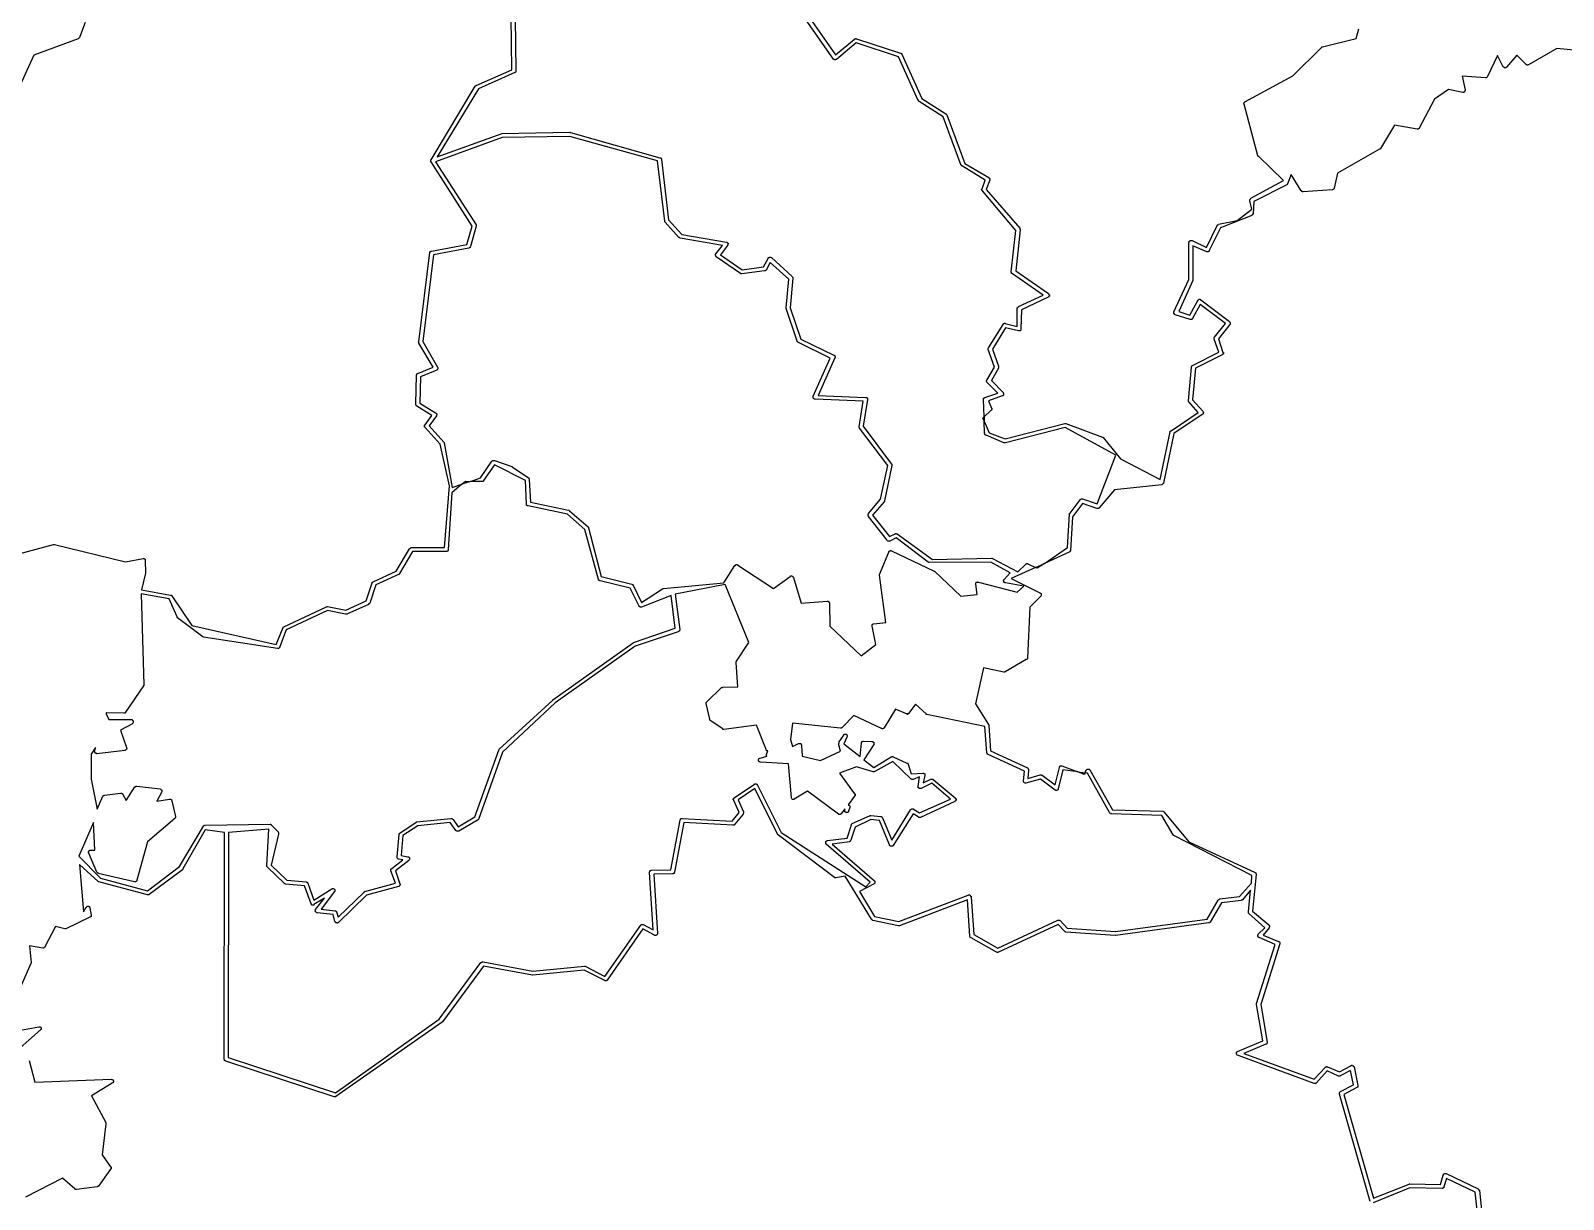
# Model space of a CAD drawing. Header units: metres. Extents: x 12 to 388, y 12 to 220.
# Drawn here: x 253.64 to 291.42, y 80.2 to 109.01 of the extents above; entities that cross this region are included whole.
import ezdxf

# ---------------------------------------------------------------- set-up
doc = ezdxf.new("R2010")
doc.units = ezdxf.units.M

msp = doc.modelspace()

# ---------------------------------------------------------------- linework, layer by layer
for points in [[(272.67, 109.57), (273.48, 108.42), (273.95, 108.8), (273.95, 108.81), (273.96, 108.81), (273.97, 108.81), (273.97, 108.82), (273.98, 108.82), (273.99, 108.82), (273.99, 108.81), (274, 108.81), (275.08, 108.46), (275.09, 108.46), (275.1, 108.45), (275.11, 108.45), (275.11, 108.44), (275.11, 108.43), (275.61, 107.34), (276.2, 106.96), (276.21, 106.96), (276.21, 106.95), (276.22, 106.94), (276.67, 105.74), (277.26, 105.39), (277.26, 105.38), (277.27, 105.38), (277.27, 105.37), (277.28, 105.37), (277.28, 105.36), (277.28, 105.35), (277.28, 105.34), (277.28, 105.33), (277.19, 105.1), (278.02, 104.14), (278.02, 104.13), (278.02, 104.12), (278.03, 104.11), (278.03, 104.1), (277.92, 103.09), (278.73, 102.53), (278.73, 102.52), (278.74, 102.52), (278.74, 102.51), (278.74, 102.5), (278.75, 102.5), (278.75, 102.49), (278.75, 102.48), (278.75, 102.47), (278.74, 102.47), (278.74, 102.46), (278.74, 102.45), (278.73, 102.45), (278.73, 102.44), (278.72, 102.44), (278.06, 102.13), (278.05, 101.66), (278.05, 101.65), (278.05, 101.64), (278.05, 101.63), (278.04, 101.62), (278.03, 101.61), (278.02, 101.61), (278.01, 101.61), (278, 101.61), (277.99, 101.61), (277.67, 101.69), (277.35, 101.16), (277.5, 100.74), (277.5, 100.73), (277.5, 100.72), (277.5, 100.71), (277.5, 100.7), (277.5, 100.69), (277.32, 100.39), (277.61, 100.09), (277.61, 100.08), (277.62, 100.08), (277.62, 100.07), (277.62, 100.06), (277.62, 100.05), (277.62, 100.04), (277.62, 100.03), (277.61, 100.02), (277.6, 100.01), (277.59, 100.01), (277.25, 99.89), (277.32, 99.71), (277.33, 99.71), (277.33, 99.7), (277.33, 99.69), (277.33, 99.68), (277.33, 99.67), (277.32, 99.67), (277.32, 99.66), (277.31, 99.65), (277.14, 99.49), (277.14, 99.39), (277.27, 99.1), (277.66, 98.95), (279.13, 99.33), (279.14, 99.33), (279.15, 99.33), (279.16, 99.33), (280.06, 98.99), (280.07, 98.99), (280.08, 98.98), (280.5, 98.46), (281.48, 97.95), (281.73, 99.12), (281.73, 99.13), (281.73, 99.14), (281.74, 99.14), (281.74, 99.15), (281.75, 99.15), (282.42, 99.6), (282.19, 99.86), (282.18, 99.87), (282.18, 99.88), (282.18, 99.89), (282.25, 100.72), (282.25, 100.73), (282.26, 100.73), (282.26, 100.74), (282.26, 100.75), (282.27, 100.75), (282.27, 100.76), (282.28, 100.76), (282.93, 101.09), (282.81, 101.41), (282.81, 101.42), (282.81, 101.43), (282.81, 101.44), (282.81, 101.45), (282.82, 101.45), (282.82, 101.46), (283.09, 101.79), (282.47, 102.26), (282.28, 101.92), (282.28, 101.91), (282.27, 101.91), (282.27, 101.9), (282.26, 101.9), (282.26, 101.89), (282.25, 101.89), (282.24, 101.89), (282.23, 101.89), (282.22, 101.89), (281.85, 102.01), (281.84, 102.01), (281.84, 102.02), (281.83, 102.02), (281.83, 102.03), (281.82, 102.03), (281.82, 102.04), (281.82, 102.05), (281.82, 102.06), (281.82, 102.07), (281.82, 102.08), (282.19, 102.88), (282.19, 103.79), (282.2, 103.8), (282.2, 103.81), (282.2, 103.82), (282.21, 103.82), (282.21, 103.83), (282.22, 103.83), (282.22, 103.84), (282.23, 103.84), (282.24, 103.84), (282.25, 103.84), (282.26, 103.84), (282.27, 103.84), (282.62, 103.67), (282.89, 104.21), (282.89, 104.22), (282.9, 104.23), (282.91, 104.23), (282.92, 104.24), (283.38, 104.33), (283.74, 104.61), (283.69, 104.82), (283.69, 104.83), (283.69, 104.84), (283.7, 104.85), (283.7, 104.86), (283.71, 104.87), (283.72, 104.88), (284.52, 105.32), (283.91, 105.91), (283.9, 105.91), (283.9, 105.92), (283.89, 105.93), (283.55, 107.2), (283.54, 107.2), (283.54, 107.21), (283.54, 107.22), (283.55, 107.23), (283.55, 107.24), (283.56, 107.25), (283.57, 107.25), (283.57, 107.26), (284.75, 107.9), (285.46, 108.6), (285.47, 108.6), (285.47, 108.61), (285.48, 108.61), (286.31, 108.82), (286.38, 109.06)], [(254.98, 109.21), (254.84, 108.84), (254.83, 108.83), (254.82, 108.82), (254.81, 108.81), (253.72, 108.41), (253.12, 107.09)], [(253.35, 96.12), (254.2, 96.35), (254.21, 96.35), (254.22, 96.35), (254.23, 96.35), (255.98, 95.92), (256.41, 96), (256.42, 96), (256.43, 96), (256.44, 96), (256.44, 95.99), (256.45, 95.99), (256.45, 95.98), (256.46, 95.98), (256.46, 95.97), (256.46, 95.96), (256.46, 95.95), (256.47, 95.65), (256.47, 95.64), (256.37, 95.23), (257.09, 95.1), (257.1, 95.1), (257.11, 95.1), (257.11, 95.09), (257.12, 95.09), (257.12, 95.08), (257.61, 94.35), (259.69, 93.88), (259.86, 94.3), (259.86, 94.31), (259.87, 94.31), (259.87, 94.32), (259.88, 94.32), (260.93, 94.81), (260.94, 94.82), (260.95, 94.82), (260.96, 94.82), (261.41, 94.73), (261.91, 94.96), (262.06, 95.4), (262.06, 95.41), (262.06, 95.42), (262.07, 95.42), (262.07, 95.43), (262.08, 95.43), (262.65, 95.69), (262.98, 96.24), (262.98, 96.25), (262.99, 96.25), (262.99, 96.26), (263, 96.26), (263.01, 96.27), (263.02, 96.27), (263.84, 96.27), (263.96, 97.79), (263.73, 98.82), (263.36, 99.23), (263.36, 99.24), (263.35, 99.24), (263.35, 99.25), (263.35, 99.26), (263.35, 99.27), (263.35, 99.28), (263.35, 99.29), (263.36, 99.3), (263.53, 99.53), (263.16, 99.76), (263.15, 99.76), (263.15, 99.77), (263.14, 99.77), (263.14, 99.78), (263.13, 99.79), (263.13, 99.8), (263.13, 99.81), (263.15, 100.52), (263.15, 100.53), (263.16, 100.53), (263.16, 100.54), (263.16, 100.55), (263.17, 100.55), (263.17, 100.56), (263.18, 100.56), (263.56, 100.72), (263.21, 101.31), (263.21, 101.32), (263.21, 101.33), (263.2, 101.33), (263.2, 101.34), (263.21, 101.34), (263.48, 103.54), (263.48, 103.55), (263.48, 103.56), (263.49, 103.56), (263.49, 103.57), (263.5, 103.57), (263.5, 103.58), (263.51, 103.58), (263.52, 103.58), (264.39, 103.74), (264.52, 104.19), (263.51, 105.78), (263.5, 105.78), (263.5, 105.79), (263.5, 105.8), (263.5, 105.81), (263.5, 105.82), (263.5, 105.83), (263.51, 105.83), (264.6, 107.64), (264.6, 107.65), (264.61, 107.65), (264.61, 107.66), (264.62, 107.66), (265.5, 108.05), (265.48, 109.36)], [(265.58, 109.32), (265.6, 108.02), (265.6, 108.01), (265.6, 108), (265.59, 107.99), (265.58, 107.98), (265.57, 107.98), (264.68, 107.58), (263.66, 105.9), (265.24, 106.47), (265.25, 106.48), (266.93, 106.51), (266.94, 106.5), (266.95, 106.5), (269.15, 105.88), (269.16, 105.88), (269.17, 105.88), (269.17, 105.87), (269.18, 105.87), (269.18, 105.86), (269.19, 105.85), (269.19, 105.84), (269.36, 104.35), (269.69, 103.99), (270.79, 103.8), (270.8, 103.8), (270.81, 103.79), (270.82, 103.78), (270.82, 103.77), (270.83, 103.77), (270.83, 103.76), (270.83, 103.75), (270.82, 103.74), (270.82, 103.73), (270.82, 103.72), (270.64, 103.49), (271.18, 103.12), (271.7, 103.19), (271.82, 103.4), (271.82, 103.41), (271.83, 103.42), (271.84, 103.42), (271.84, 103.43), (271.85, 103.43), (271.86, 103.43), (271.87, 103.43), (271.88, 103.43), (271.89, 103.42), (271.9, 103.42), (272.41, 102.95), (272.42, 102.94), (272.42, 102.93), (272.43, 102.93), (272.43, 102.92), (272.43, 102.91), (272.36, 102.18), (272.62, 101.41), (273.44, 101.01), (273.45, 101.01), (273.45, 101), (273.46, 101), (273.46, 100.99), (273.47, 100.98), (273.47, 100.97), (273.47, 100.96), (273.47, 100.95), (273.46, 100.95), (273.05, 100.02), (274.22, 99.97), (274.23, 99.97), (274.24, 99.97), (274.25, 99.97), (274.25, 99.96), (274.26, 99.96), (274.26, 99.95), (274.27, 99.95), (274.27, 99.94), (274.27, 99.93), (274.27, 99.92), (274.16, 99.26), (274.86, 98.33), (274.87, 98.33), (274.87, 98.32), (274.87, 98.31), (274.87, 98.3), (274.87, 98.29), (274.69, 97.42), (274.69, 97.41), (274.68, 97.41), (274.68, 97.4), (274.39, 97.07), (274.81, 96.54), (274.95, 96.61), (274.96, 96.61), (274.96, 96.62), (274.97, 96.62), (274.98, 96.62), (274.98, 96.61), (274.99, 96.61), (275, 96.61), (275.87, 95.98), (277.32, 96.01), (277.33, 96.01), (277.34, 96.01), (277.35, 96), (277.97, 95.67), (278.17, 95.86), (278.17, 95.87), (278.18, 95.87), (278.19, 95.87), (278.19, 95.88), (278.2, 95.88), (278.21, 95.88), (278.21, 95.87), (278.22, 95.87), (278.41, 95.78), (278.63, 95.88), (279.2, 96.27), (279.25, 97.1), (279.25, 97.11), (279.25, 97.12), (279.26, 97.12), (279.51, 97.45), (279.52, 97.45), (279.52, 97.46), (279.53, 97.46), (279.54, 97.47), (279.55, 97.47), (279.56, 97.47), (279.57, 97.47), (279.93, 97.35), (280.39, 98.55), (279.14, 99.23), (277.67, 98.85), (277.66, 98.85), (277.65, 98.85), (277.64, 98.85), (277.63, 98.85), (277.19, 99.04), (277.18, 99.04), (277.17, 99.05), (277.16, 99.06), (277.16, 99.07), (277.16, 99.08), (277.15, 99.08), (277.14, 99.39), (277.11, 99.46), (277.14, 99.49), (277.13, 99.92), (277.13, 99.93), (277.13, 99.94), (277.13, 99.95), (277.14, 99.95), (277.14, 99.96), (277.15, 99.96), (277.15, 99.97), (277.16, 99.97), (277.48, 100.08), (277.22, 100.34), (277.21, 100.35), (277.21, 100.35), (277.21, 100.36), (277.2, 100.37), (277.2, 100.38), (277.2, 100.39), (277.21, 100.39), (277.21, 100.4), (277.4, 100.72), (277.24, 101.15), (277.24, 101.16), (277.24, 101.17), (277.24, 101.18), (277.25, 101.19), (277.61, 101.77), (277.61, 101.78), (277.62, 101.78), (277.62, 101.79), (277.63, 101.79), (277.64, 101.79), (277.64, 101.8), (277.65, 101.8), (277.66, 101.8), (277.66, 101.79), (277.96, 101.72), (277.96, 102.16), (277.96, 102.17), (277.96, 102.18), (277.97, 102.19), (277.97, 102.2), (277.98, 102.2), (277.99, 102.21), (278.6, 102.49), (277.84, 103.02), (277.83, 103.03), (277.82, 103.03), (277.82, 103.04), (277.82, 103.05), (277.81, 103.06), (277.81, 103.07), (277.92, 104.09), (277.1, 105.06), (277.09, 105.06), (277.09, 105.07), (277.09, 105.08), (277.08, 105.09), (277.08, 105.1), (277.09, 105.11), (277.17, 105.33), (276.61, 105.67), (276.6, 105.67), (276.59, 105.67), (276.59, 105.68), (276.59, 105.69), (276.58, 105.69), (276.13, 106.89), (275.54, 107.27), (275.53, 107.27), (275.53, 107.28), (275.52, 107.29), (275.03, 108.37), (273.99, 108.71), (273.5, 108.3), (273.49, 108.3), (273.48, 108.29), (273.47, 108.29), (273.46, 108.29), (273.45, 108.29), (273.45, 108.3), (273.44, 108.3), (273.43, 108.31), (272.58, 109.52)], [(292.02, 108.5), (291.26, 108.57), (290.56, 108.17), (290.55, 108.17), (290.54, 108.16), (290.53, 108.16), (290.52, 108.16), (290.52, 108.17), (290.51, 108.17), (290.5, 108.17), (290.5, 108.18), (290.27, 108.41), (290.02, 108.11), (290.01, 108.1), (290, 108.1), (289.99, 108.09), (289.98, 108.09), (289.97, 108.1), (289.96, 108.1), (289.95, 108.11), (289.94, 108.12), (289.8, 108.4), (289.55, 107.88), (289.54, 107.87), (289.53, 107.86), (289.52, 107.85), (289.51, 107.85), (289.5, 107.85), (288.93, 107.89), (289, 107.55), (289, 107.54), (288.99, 107.53), (288.99, 107.52), (288.98, 107.51), (288.98, 107.5), (288.97, 107.5), (288.96, 107.5), (288.96, 107.49), (288.95, 107.49), (288.94, 107.49), (288.59, 107.56), (288.24, 107.32), (287.87, 106.61), (287.87, 106.6), (287.86, 106.6), (287.86, 106.59), (287.85, 106.59), (287.84, 106.59), (287.83, 106.58), (287.82, 106.58), (287.26, 106.68), (286.91, 106.11), (286.91, 106.1), (286.9, 106.09), (286.89, 106.09), (285.85, 105.5), (285.77, 105.13), (285.77, 105.12), (285.76, 105.12), (285.76, 105.11), (285.75, 105.1), (285.74, 105.1), (285.74, 105.09), (285.73, 105.09), (285.72, 105.09), (285.01, 105.04), (285, 105.04), (284.99, 105.04), (284.98, 105.04), (284.98, 105.05), (284.97, 105.05), (284.97, 105.06), (284.96, 105.06), (284.71, 105.47), (284.62, 105.24), (284.62, 105.23), (284.61, 105.22), (284.6, 105.21), (283.79, 104.8), (283.77, 104.5), (283.77, 104.49), (283.76, 104.49), (283.76, 104.48), (283.76, 104.47), (283.75, 104.47), (283.74, 104.46), (282.97, 104.15), (282.69, 103.59), (282.69, 103.58), (282.68, 103.57), (282.67, 103.57), (282.67, 103.56), (282.66, 103.56), (282.65, 103.56), (282.64, 103.56), (282.63, 103.56), (282.29, 103.71), (282.29, 102.87), (282.29, 102.86), (282.29, 102.85), (281.94, 102.09), (282.21, 102), (282.41, 102.36), (282.41, 102.37), (282.42, 102.37), (282.42, 102.38), (282.43, 102.38), (282.44, 102.39), (282.45, 102.39), (282.46, 102.39), (282.47, 102.39), (282.47, 102.38), (282.48, 102.38), (283.19, 101.84), (283.2, 101.83), (283.2, 101.82), (283.21, 101.82), (283.21, 101.81), (283.21, 101.8), (283.21, 101.79), (283.21, 101.78), (283.2, 101.78), (283.2, 101.77), (282.92, 101.42), (283.03, 101.08), (283.04, 101.08), (283.04, 101.07), (283.04, 101.06), (283.04, 101.05), (283.03, 101.05), (283.03, 101.04), (283.03, 101.03), (283.02, 101.03), (283.02, 101.02), (283.01, 101.02), (282.35, 100.69), (282.28, 99.91), (282.53, 99.63), (282.54, 99.62), (282.54, 99.61), (282.55, 99.6), (282.55, 99.59), (282.54, 99.58), (282.54, 99.57), (282.53, 99.56), (282.52, 99.55), (281.82, 99.08), (281.56, 97.86), (281.56, 97.85), (281.55, 97.84), (281.54, 97.83), (281.53, 97.82), (281.52, 97.82), (280.36, 97.69), (279.98, 97.25), (279.97, 97.24), (279.96, 97.23), (279.95, 97.23), (279.94, 97.23), (279.93, 97.23), (279.92, 97.23), (279.57, 97.36), (279.32, 97.03), (279.27, 96.2), (279.27, 96.19), (279.27, 96.18), (279.26, 96.18), (279.26, 96.17), (279.25, 96.17), (279.25, 96.16), (279.24, 96.16), (278.63, 95.88), (278.45, 95.76), (278.41, 95.78), (277.81, 95.51), (278.53, 95.15), (278.54, 95.15), (278.54, 95.14), (278.55, 95.14), (278.55, 95.13), (278.55, 95.12), (278.55, 95.11), (278.55, 95.1), (278.55, 95.09), (278.55, 95.08), (278.54, 95.08), (278.54, 95.07), (278.27, 94.8), (278.21, 93.55), (278.21, 93.54), (278.21, 93.53), (278.2, 93.53), (278.2, 93.52), (278.19, 93.51), (278.18, 93.51), (277.66, 93.21), (277.65, 93.2), (277.64, 93.2), (277.63, 93.2), (277.13, 93.31), (276.93, 92.42), (277.25, 91.91), (277.26, 91.9), (277.26, 91.89), (277.3, 91.26), (278.21, 90.84), (278.21, 90.83), (278.22, 90.83), (278.23, 90.82), (278.23, 90.81), (278.24, 90.81), (278.24, 90.8), (278.24, 90.79), (278.24, 90.78), (278.22, 90.58), (278.52, 90.67), (278.53, 90.67), (278.54, 90.67), (278.55, 90.67), (278.56, 90.66), (278.57, 90.66), (278.89, 90.42), (279, 90.85), (279, 90.86), (279, 90.87), (279.01, 90.87), (279.01, 90.88), (279.02, 90.88), (279.02, 90.89), (279.03, 90.89), (279.04, 90.89), (279.05, 90.89), (279.06, 90.89), (279.45, 90.74), (279.63, 90.72), (279.66, 90.79), (279.67, 90.79), (279.67, 90.8), (279.68, 90.81), (279.69, 90.81), (279.7, 90.81), (279.71, 90.81), (279.72, 90.81), (279.73, 90.81), (279.74, 90.8), (279.75, 90.79), (280.31, 89.81), (281.55, 89.77), (281.56, 89.77), (281.57, 89.76), (281.58, 89.76), (281.58, 89.75), (282.19, 89.02), (283.82, 88.26), (283.83, 88.26), (283.83, 88.25), (283.84, 88.25), (283.84, 88.24), (283.85, 88.23), (283.85, 88.22), (283.85, 88.21), (283.76, 87.31), (284.16, 86.97), (284.17, 86.96), (284.17, 86.95), (284.18, 86.95), (284.18, 86.94), (284.18, 86.93), (284.18, 86.92), (284.17, 86.91), (284.17, 86.9), (284.02, 86.72), (284.4, 86.56), (284.41, 86.56), (284.42, 86.55), (284.43, 86.54), (284.43, 86.53), (284.43, 86.52), (284.43, 86.51), (284.43, 86.5), (283.96, 85.01), (284.12, 84.08), (284.12, 84.07), (284.12, 84.06), (284.11, 84.05), (284.11, 84.04), (284.1, 84.04), (284.1, 84.03), (284.09, 84.03), (283.54, 83.8), (285.28, 83.17), (285.56, 83.46), (285.56, 83.47), (285.57, 83.47), (285.58, 83.47), (285.58, 83.48), (285.59, 83.48), (285.6, 83.48), (285.6, 83.47), (285.61, 83.47), (285.9, 83.35), (286.18, 83.5), (286.19, 83.5), (286.19, 83.51), (286.2, 83.51), (286.21, 83.51), (286.22, 83.51), (286.23, 83.5), (286.24, 83.5), (286.24, 83.49), (286.25, 83.49), (286.25, 83.48), (286.26, 83.47), (286.35, 83.01), (286.35, 83), (286.35, 82.99), (286.35, 82.98), (286.35, 82.97), (286.34, 82.97), (286.34, 82.96), (286.33, 82.96), (286.01, 82.79), (286.74, 80.23), (287.62, 80.58), (287.63, 80.59), (287.64, 80.59), (288.39, 80.57), (288.46, 80.8), (288.46, 80.81), (288.46, 80.82), (288.47, 80.82), (288.47, 80.83), (288.48, 80.83), (288.49, 80.84), (288.5, 80.84), (288.51, 80.84), (288.52, 80.84), (288.53, 80.84), (289.32, 80.46), (289.33, 80.45), (289.34, 80.45), (289.34, 80.44), (289.34, 80.43), (289.35, 80.43), (289.35, 80.42), (289.57, 78.35)], [(286.66, 80.15), (285.9, 82.8), (285.9, 82.81), (285.9, 82.82), (285.9, 82.83), (285.9, 82.84), (285.91, 82.84), (285.91, 82.85), (285.92, 82.86), (285.93, 82.86), (286.25, 83.03), (286.17, 83.38), (285.92, 83.25), (285.92, 83.24), (285.91, 83.24), (285.9, 83.24), (285.89, 83.24), (285.88, 83.24), (285.6, 83.37), (285.33, 83.07), (285.32, 83.07), (285.32, 83.06), (285.31, 83.06), (285.3, 83.06), (285.29, 83.06), (285.28, 83.06), (283.39, 83.76), (283.38, 83.76), (283.37, 83.77), (283.36, 83.78), (283.36, 83.79), (283.36, 83.8), (283.36, 83.81), (283.36, 83.82), (283.36, 83.83), (283.37, 83.83), (283.37, 83.84), (283.38, 83.84), (283.38, 83.85), (283.39, 83.85), (284.01, 84.11), (283.86, 85.01), (283.86, 85.02), (283.86, 85.03), (284.32, 86.49), (283.92, 86.66), (283.91, 86.66), (283.9, 86.67), (283.9, 86.68), (283.89, 86.68), (283.89, 86.69), (283.89, 86.7), (283.89, 86.71), (283.89, 86.72), (283.9, 86.72), (283.9, 86.73), (283.9, 86.74), (284.06, 86.9), (283.67, 87.25), (283.67, 87.26), (283.66, 87.26), (283.66, 87.27), (283.66, 87.28), (283.66, 87.29), (283.71, 87.83), (283.51, 87.59), (283.5, 87.59), (283.5, 87.58), (283.49, 87.58), (283.48, 87.58), (283.48, 87.57), (282.99, 87.51), (282.71, 87.04), (282.7, 87.03), (282.7, 87.02), (282.69, 87.02), (282.68, 87.02), (282.67, 87.02), (280.38, 86.71), (280.37, 86.71), (279.16, 86.79), (279.15, 86.79), (279.15, 86.8), (279.14, 86.8), (279.13, 86.81), (278.97, 86.98), (277.5, 86.3), (277.49, 86.3), (277.48, 86.29), (277.47, 86.29), (277.46, 86.3), (277.45, 86.3), (276.82, 86.65), (276.81, 86.66), (276.8, 86.66), (276.8, 86.67), (276.79, 86.68), (276.79, 86.69), (276.73, 87.59), (275.06, 86.95), (275.05, 86.95), (275.04, 86.95), (275.03, 86.95), (274.4, 87.08), (274.39, 87.09), (274.38, 87.09), (274.38, 87.1), (274.37, 87.1), (274.37, 87.11), (273.72, 88.17), (273.49, 88.13), (273.48, 88.13), (273.47, 88.13), (273.46, 88.13), (273.45, 88.14), (272.07, 89.18), (272.06, 89.19), (271.49, 90.33), (271.08, 90.05), (271.21, 89.76), (271.21, 89.75), (271.21, 89.74), (271.21, 89.73), (271.21, 89.72), (271.2, 89.71), (271.2, 89.7), (271, 89.45), (270.99, 89.44), (270.98, 89.44), (270.98, 89.43), (270.97, 89.43), (270.96, 89.43), (270.95, 89.43), (269.74, 89.49), (269.51, 88.27), (269.51, 88.26), (269.5, 88.26), (269.5, 88.25), (269.5, 88.24), (269.49, 88.24), (269.48, 88.24), (269.48, 88.23), (269.47, 88.23), (269.46, 88.23), (269, 88.22), (269.09, 86.76), (269.09, 86.75), (269.09, 86.74), (269.08, 86.74), (269.08, 86.73), (269.07, 86.72), (269.06, 86.72), (269.06, 86.71), (269.05, 86.71), (269.04, 86.71), (269.03, 86.71), (269.02, 86.71), (269.02, 86.72), (268.73, 86.87), (267.85, 85.61), (267.84, 85.6), (267.83, 85.6), (267.83, 85.59), (267.82, 85.59), (267.81, 85.59), (267.8, 85.59), (267.79, 85.59), (267.79, 85.6), (267.28, 85.85), (266.02, 85.73), (266.01, 85.73), (264.8, 85.95), (263.79, 84.58), (263.78, 84.58), (263.78, 84.57), (261.16, 82.74), (261.16, 82.73), (261.15, 82.73), (261.14, 82.73), (261.13, 82.73), (261.12, 82.73), (258.45, 83.61), (258.44, 83.61), (258.44, 83.62), (258.43, 83.62), (258.42, 83.63), (258.42, 83.64), (258.42, 83.65), (258.41, 83.65), (258.41, 83.66), (258.42, 89.25), (257.94, 89.31), (257.39, 88.35), (257.39, 88.34), (257.38, 88.34), (257.38, 88.33), (256.56, 87.72), (256.55, 87.71), (256.54, 87.71), (256.53, 87.71), (256.52, 87.71), (255.32, 88.03), (255.31, 88.03), (255.3, 88.04), (254.84, 88.46), (254.94, 87.29), (255.01, 87.41), (255.02, 87.41), (255.02, 87.42), (255.03, 87.42), (255.04, 87.43), (255.05, 87.43), (255.06, 87.43), (255.07, 87.43), (255.07, 87.42), (255.08, 87.42), (255.09, 87.42), (255.09, 87.41), (255.1, 87.4), (255.1, 87.39), (255.13, 87.21), (255.13, 87.2), (255.13, 87.19), (255.13, 87.18), (255.12, 87.18), (255.12, 87.17), (255.11, 87.17), (255.11, 87.16), (255.1, 87.16), (254.51, 86.87), (254.5, 86.87), (254.49, 86.87), (254.48, 86.87), (254.25, 86.93), (253.99, 86.43), (253.99, 86.42), (253.98, 86.42), (253.98, 86.41), (253.97, 86.41), (253.96, 86.4), (253.95, 86.4), (253.94, 86.4), (253.61, 86.45), (253.65, 86.04), (253.65, 86.03), (253.64, 86.02), (253.15, 84.89)], [(252.57, 84.23), (253.84, 84.46), (253.85, 84.46), (253.86, 84.46), (253.87, 84.46), (253.88, 84.46), (253.88, 84.45), (253.89, 84.45), (253.89, 84.44), (253.9, 84.43), (253.9, 84.42), (253.9, 84.41), (253.9, 84.4), (253.9, 84.39), (253.89, 84.39), (253.89, 84.38), (253.88, 84.38), (253.31, 83.87)], [(253.6, 83.63), (253.74, 83.09), (255.63, 83.17), (255.64, 83.16), (255.65, 83.16), (255.66, 83.16), (255.66, 83.15), (255.67, 83.15), (255.67, 83.14), (255.68, 83.13), (255.68, 83.12), (255.68, 83.11), (255.68, 83.1), (255.67, 83.09), (255.67, 83.08), (255.66, 83.08), (255.65, 83.07), (255.14, 82.76), (255.49, 82.1), (255.49, 82.09), (255.49, 82.08), (255.49, 82.07), (255.4, 81.3), (255.61, 81.01), (255.62, 81.01), (255.62, 81), (255.62, 80.99), (255.62, 80.98), (255.62, 80.97), (255.62, 80.96), (255.61, 80.95), (255.31, 80.53), (255.3, 80.52), (255.29, 80.52), (255.28, 80.51), (254.77, 80.45), (254.76, 80.45), (254.75, 80.45), (254.74, 80.45), (254.74, 80.46), (254.73, 80.46), (254.42, 80.73), (253.51, 80.26)], [(289.48, 78.31), (289.25, 80.38), (288.54, 80.72), (288.47, 80.51), (288.47, 80.5), (288.47, 80.49), (288.46, 80.49), (288.46, 80.48), (288.45, 80.48), (288.44, 80.47), (288.43, 80.47), (287.64, 80.49), (286.73, 80.12)]]:
    msp.add_lwpolyline(points)
for points in [[(265.93, 97.97), (265.93, 97.96), (265.93, 97.95), (265.96, 97.39), (266.9, 97.19), (266.91, 97.19), (266.92, 97.18), (267.38, 96.78), (267.39, 96.77), (267.39, 96.76), (267.7, 95.56), (268.46, 95.37), (268.47, 95.36), (268.48, 95.36), (268.48, 95.35), (268.49, 95.35), (268.49, 95.34), (268.7, 94.92), (269.21, 95.25), (269.22, 95.25), (269.22, 95.26), (269.23, 95.26), (269.24, 95.26), (270.73, 95.4), (271, 95.83), (271.01, 95.83), (271.01, 95.84), (271.02, 95.84), (271.02, 95.85), (271.03, 95.85), (271.04, 95.85), (271.05, 95.85), (271.06, 95.85), (271.07, 95.84), (271.95, 95.26), (272.36, 95.56), (272.37, 95.56), (272.37, 95.57), (272.38, 95.57), (272.39, 95.57), (272.4, 95.57), (272.41, 95.57), (272.42, 95.56), (272.43, 95.56), (272.43, 95.55), (272.44, 95.54), (272.44, 95.53), (272.63, 94.9), (273.27, 94.95), (273.28, 94.95), (273.29, 94.95), (273.3, 94.95), (273.3, 94.94), (273.31, 94.94), (273.31, 94.93), (273.32, 94.93), (273.32, 94.92), (273.32, 94.91), (273.33, 94.91), (273.33, 94.9), (273.34, 94.33), (274.11, 93.6), (274.47, 93.88), (274.38, 94.33), (274.38, 94.34), (274.38, 94.35), (274.38, 94.36), (274.38, 94.37), (274.39, 94.37), (274.39, 94.38), (274.4, 94.38), (274.41, 94.39), (274.42, 94.39), (274.72, 94.42), (274.56, 95.59), (274.56, 95.6), (274.56, 95.61), (274.79, 96.16), (274.79, 96.17), (274.8, 96.17), (274.8, 96.18), (274.81, 96.18), (274.81, 96.19), (274.82, 96.19), (274.83, 96.19), (274.83, 96.2), (274.84, 96.2), (274.85, 96.19), (274.86, 96.19), (275.91, 95.69), (275.92, 95.69), (276.57, 95.07), (276.97, 95.11), (276.94, 95.37), (276.94, 95.38), (276.94, 95.39), (276.94, 95.4), (276.95, 95.41), (276.96, 95.42), (276.97, 95.42), (276.98, 95.42), (276.98, 95.43), (276.99, 95.43), (276.99, 95.42), (277, 95.42), (277.96, 95.17), (278.12, 95.32), (277.67, 95.4), (277.66, 95.4), (277.65, 95.4), (277.65, 95.41), (277.64, 95.41), (277.63, 95.42), (277.63, 95.43), (277.63, 95.44), (277.62, 95.44), (277.62, 95.45), (277.62, 95.46), (277.63, 95.46), (277.63, 95.47), (277.63, 95.48), (277.64, 95.48), (277.78, 95.65), (277.31, 95.91), (275.79, 95.9), (275.78, 95.9), (275.77, 95.91), (275.76, 95.91), (274.97, 96.51), (274.82, 96.43), (274.81, 96.43), (274.8, 96.43), (274.79, 96.43), (274.78, 96.43), (274.77, 96.43), (274.76, 96.44), (274.75, 96.45), (274.29, 97.04), (274.29, 97.05), (274.28, 97.05), (274.28, 97.06), (274.28, 97.07), (274.28, 97.08), (274.28, 97.09), (274.29, 97.1), (274.29, 97.11), (274.59, 97.46), (274.77, 98.29), (274.07, 99.21), (274.07, 99.22), (274.06, 99.23), (274.06, 99.24), (274.06, 99.25), (274.16, 99.88), (272.98, 99.93), (272.97, 99.93), (272.96, 99.93), (272.95, 99.93), (272.95, 99.94), (272.94, 99.94), (272.94, 99.95), (272.93, 99.96), (272.93, 99.97), (272.93, 99.98), (272.93, 99.99), (272.93, 100), (273.35, 100.94), (272.55, 101.33), (272.55, 101.34), (272.54, 101.34), (272.54, 101.35), (272.53, 101.35), (272.53, 101.36), (272.26, 102.16), (272.26, 102.17), (272.26, 102.18), (272.33, 102.89), (271.87, 103.3), (271.77, 103.11), (271.76, 103.1), (271.75, 103.1), (271.75, 103.09), (271.74, 103.09), (271.73, 103.09), (271.17, 103.02), (271.16, 103.02), (271.15, 103.02), (271.14, 103.03), (270.54, 103.44), (270.54, 103.45), (270.53, 103.45), (270.53, 103.46), (270.52, 103.47), (270.52, 103.48), (270.52, 103.49), (270.52, 103.5), (270.53, 103.5), (270.53, 103.51), (270.69, 103.72), (269.65, 103.9), (269.64, 103.9), (269.63, 103.91), (269.62, 103.91), (269.28, 104.29), (269.28, 104.3), (269.27, 104.3), (269.27, 104.31), (269.27, 104.32), (269.09, 105.8), (266.93, 106.4), (265.26, 106.38), (263.62, 105.78), (264.62, 104.23), (264.62, 104.22), (264.62, 104.21), (264.62, 104.2), (264.62, 104.19), (264.48, 103.69), (264.47, 103.68), (264.47, 103.67), (264.46, 103.66), (264.45, 103.66), (264.45, 103.65), (264.44, 103.65), (263.57, 103.49), (263.31, 101.35), (263.67, 100.72), (263.67, 100.71), (263.68, 100.71), (263.68, 100.7), (263.68, 100.69), (263.68, 100.68), (263.67, 100.67), (263.67, 100.66), (263.66, 100.66), (263.66, 100.65), (263.65, 100.65), (263.65, 100.64), (263.25, 100.48), (263.23, 99.83), (263.62, 99.59), (263.63, 99.59), (263.63, 99.58), (263.64, 99.58), (263.64, 99.57), (263.64, 99.56), (263.65, 99.56), (263.65, 99.55), (263.65, 99.54), (263.64, 99.53), (263.64, 99.52), (263.46, 99.27), (263.82, 98.87), (263.82, 98.86), (263.83, 98.86), (263.83, 98.85), (264.03, 97.75), (264.27, 97.83), (264.36, 97.91), (264.48, 97.9), (264.73, 97.99), (265.01, 98.4), (265.02, 98.41), (265.03, 98.42), (265.04, 98.42), (265.05, 98.42), (265.06, 98.42), (265.07, 98.42), (265.5, 98.27), (265.5, 98.26), (265.51, 98.26), (265.91, 97.99), (265.92, 97.99), (265.92, 97.98), (265.93, 97.97)], [(263.05, 96.17), (262.73, 95.63), (262.73, 95.62), (262.72, 95.62), (262.72, 95.61), (262.71, 95.61), (262.15, 95.35), (262, 94.9), (261.99, 94.9), (261.99, 94.89), (261.98, 94.88), (261.97, 94.88), (261.97, 94.87), (261.43, 94.63), (261.42, 94.63), (261.41, 94.63), (261.4, 94.63), (260.96, 94.72), (259.94, 94.24), (259.77, 93.81), (259.77, 93.8), (259.76, 93.79), (259.75, 93.78), (259.74, 93.78), (259.73, 93.78), (259.72, 93.78), (257.9, 94.06), (257.89, 94.06), (257.89, 94.07), (257.88, 94.07), (257.26, 94.54), (257.26, 94.55), (257.25, 94.55), (257.25, 94.56), (257.05, 95.01), (256.36, 95.13), (256.43, 92.89), (256.43, 92.88), (256.43, 92.87), (256.43, 92.86), (256.42, 92.86), (255.98, 92.21), (255.98, 92.2), (255.97, 92.2), (255.97, 92.19), (255.96, 92.19), (255.95, 92.19), (255.94, 92.19), (255.51, 92.2), (255.5, 92.2), (255.5, 92.17), (255.57, 92.03), (255.58, 92.03), (256.12, 92.03), (256.13, 92.03), (256.14, 92.03), (256.14, 92.02), (256.15, 92.02), (256.16, 92.01), (256.17, 92), (256.17, 91.99), (256.17, 91.98), (256.17, 91.97), (256.17, 91.96), (256.16, 91.95), (256.16, 91.94), (256.15, 91.94), (256.15, 91.93), (255.85, 91.77), (256, 91.34), (256.01, 91.33), (256.01, 91.32), (256, 91.32), (256, 91.31), (256, 91.3), (256, 91.29), (255.99, 91.29), (255.98, 91.28), (255.97, 91.28), (255.96, 91.27), (255.27, 91.19), (255.26, 91.19), (255.26, 91.2), (255.25, 91.2), (255.24, 91.2), (255.23, 91.2), (255.23, 91.21), (255.22, 91.22), (255.22, 91.23), (255.22, 91.24), (255.22, 91.25), (255.22, 91.26), (255.24, 91.34), (255.13, 91.18), (255.13, 90.56), (255.28, 89.82), (255.42, 90.14), (255.43, 90.15), (255.43, 90.16), (255.44, 90.16), (255.45, 90.16), (255.45, 90.17), (255.46, 90.17), (255.85, 90.22), (255.86, 90.22), (255.87, 90.22), (255.88, 90.22), (255.89, 90.22), (255.89, 90.21), (255.9, 90.21), (255.9, 90.2), (255.99, 90.04), (256.21, 90.37), (256.22, 90.37), (256.22, 90.38), (256.23, 90.38), (256.23, 90.39), (256.24, 90.39), (256.25, 90.39), (256.26, 90.39), (256.83, 90.32), (256.84, 90.32), (256.85, 90.31), (256.86, 90.3), (256.87, 90.29), (256.87, 90.28), (256.87, 90.27), (256.87, 90.26), (256.87, 90.25), (256.75, 90.02), (257.06, 90.07), (257.07, 90.07), (257.08, 90.07), (257.09, 90.07), (257.1, 90.06), (257.11, 90.06), (257.11, 90.05), (257.11, 90.04), (257.12, 90.04), (257.12, 90.03), (257.21, 89.64), (257.21, 89.63), (257.21, 89.62), (257.2, 89.62), (257.2, 89.61), (257.2, 89.6), (257.19, 89.6), (257.19, 89.59), (256.52, 89.02), (256.26, 88.07), (256.26, 88.06), (256.25, 88.05), (256.24, 88.04), (256.23, 88.04), (256.23, 88.03), (256.22, 88.03), (256.21, 88.03), (256.2, 88.03), (255.3, 88.24), (255.3, 88.25), (255.29, 88.25), (255.28, 88.26), (255.27, 88.27), (255.07, 88.74), (255.07, 88.75), (255.06, 88.76), (255.06, 88.77), (255.07, 88.77), (255.07, 88.78), (255.07, 88.79), (255.08, 88.79), (255.08, 88.8), (255.09, 88.8), (255.09, 88.81), (255.1, 88.81), (255.11, 88.81), (255.22, 88.81), (255.19, 89.49), (254.83, 88.66), (255.36, 88.12), (256.52, 87.81), (257.31, 88.41), (257.9, 89.4), (257.9, 89.41), (257.91, 89.41), (257.91, 89.42), (257.92, 89.42), (257.93, 89.43), (257.94, 89.43), (259.54, 89.45), (259.55, 89.45), (259.56, 89.45), (259.56, 89.44), (259.57, 89.44), (259.58, 89.43), (259.74, 89.26), (259.74, 89.25), (259.75, 89.25), (259.75, 89.24), (259.75, 89.23), (259.75, 89.22), (259.75, 89.21), (259.57, 88.44), (259.95, 88.07), (260.43, 88.03), (260.44, 88.03), (260.44, 88.02), (260.45, 88.02), (260.46, 88.02), (260.46, 88.01), (260.46, 88), (260.47, 88), (260.62, 87.58), (261.06, 87.86), (261.07, 87.86), (261.08, 87.87), (261.09, 87.87), (261.1, 87.87), (261.11, 87.86), (261.12, 87.86), (261.12, 87.85), (261.13, 87.85), (261.13, 87.84), (261.14, 87.84), (261.14, 87.83), (261.14, 87.82), (261.14, 87.81), (261.14, 87.8), (261.13, 87.79), (260.8, 87.36), (261.14, 87.32), (261.15, 87.32), (261.16, 87.32), (261.16, 87.31), (261.17, 87.31), (261.18, 87.3), (261.18, 87.29), (261.22, 87.16), (261.86, 87.78), (261.87, 87.78), (261.87, 87.79), (261.88, 87.79), (262.63, 88), (262.52, 88.3), (262.52, 88.31), (262.52, 88.32), (262.52, 88.33), (262.52, 88.34), (262.53, 88.35), (262.53, 88.36), (262.54, 88.36), (262.81, 88.57), (262.71, 88.59), (262.7, 88.6), (262.69, 88.6), (262.68, 88.61), (262.67, 88.62), (262.67, 88.63), (262.67, 88.64), (262.67, 88.65), (262.72, 89.2), (262.72, 89.21), (262.72, 89.22), (262.73, 89.22), (262.73, 89.23), (262.74, 89.23), (263.14, 89.5), (263.15, 89.51), (263.16, 89.51), (264, 89.59), (264.01, 89.59), (264.02, 89.59), (264.03, 89.59), (264.04, 89.58), (264.05, 89.57), (264.18, 89.39), (264.59, 89.63), (265.18, 91.28), (265.19, 91.29), (265.19, 91.3), (266.51, 92.51), (266.51, 92.52), (268.49, 93.92), (268.5, 93.93), (269.53, 94.28), (269.43, 95.09), (268.7, 94.8), (268.69, 94.8), (268.68, 94.8), (268.67, 94.8), (268.66, 94.8), (268.66, 94.81), (268.65, 94.81), (268.64, 94.82), (268.64, 94.83), (268.42, 95.27), (267.68, 95.45), (267.67, 95.45), (267.66, 95.45), (267.66, 95.46), (267.65, 95.46), (267.65, 95.47), (267.64, 95.47), (267.64, 95.48), (267.3, 96.72), (266.87, 97.09), (265.9, 97.3), (265.89, 97.3), (265.88, 97.3), (265.88, 97.31), (265.87, 97.31), (265.87, 97.32), (265.86, 97.32), (265.86, 97.33), (265.86, 97.34), (265.84, 97.92), (265.07, 98.31), (264.8, 97.92), (264.8, 97.91), (264.79, 97.91), (264.79, 97.9), (264.78, 97.9), (264.77, 97.9), (264.76, 97.9), (264.48, 97.9), (264.27, 97.83), (264.02, 97.62), (263.93, 96.22), (263.93, 96.21), (263.93, 96.2), (263.93, 96.19), (263.92, 96.19), (263.92, 96.18), (263.91, 96.18), (263.9, 96.17), (263.89, 96.17), (263.88, 96.17), (263.05, 96.17)], [(270.71, 91.79), (270.7, 91.79), (270.7, 91.8), (270.39, 92.01), (270.39, 92.02), (270.38, 92.02), (270.38, 92.03), (270.38, 92.04), (270.29, 92.43), (270.29, 92.44), (270.29, 92.45), (270.3, 92.45), (270.3, 92.46), (270.31, 92.47), (270.66, 92.81), (270.67, 92.82), (270.68, 92.82), (270.69, 92.82), (270.69, 92.83), (270.7, 92.83), (271.07, 92.84), (271.03, 93.44), (271.03, 93.45), (271.03, 93.46), (271.04, 93.47), (271.34, 93.93), (270.76, 95.36), (269.53, 95.12), (269.64, 94.25), (269.64, 94.24), (269.63, 94.23), (269.63, 94.22), (269.63, 94.21), (269.62, 94.21), (269.62, 94.2), (269.61, 94.2), (269.6, 94.19), (268.54, 93.84), (266.57, 92.44), (265.27, 91.23), (264.68, 89.57), (264.67, 89.57), (264.67, 89.56), (264.66, 89.56), (264.66, 89.55), (264.65, 89.55), (264.19, 89.28), (264.18, 89.28), (264.17, 89.28), (264.16, 89.28), (264.15, 89.28), (264.14, 89.28), (264.14, 89.29), (264.13, 89.29), (264.12, 89.3), (263.98, 89.49), (263.18, 89.41), (262.81, 89.17), (262.77, 88.68), (262.94, 88.65), (262.95, 88.65), (262.96, 88.64), (262.97, 88.64), (262.97, 88.63), (262.98, 88.62), (262.98, 88.61), (262.98, 88.6), (262.98, 88.59), (262.98, 88.58), (262.97, 88.58), (262.97, 88.57), (262.96, 88.56), (262.63, 88.3), (262.74, 87.98), (262.75, 87.97), (262.75, 87.96), (262.74, 87.95), (262.74, 87.94), (262.73, 87.93), (262.72, 87.92), (262.71, 87.92), (261.92, 87.7), (261.23, 87.03), (261.22, 87.03), (261.22, 87.02), (261.21, 87.02), (261.2, 87.02), (261.2, 87.01), (261.19, 87.01), (261.19, 87.02), (261.18, 87.02), (261.17, 87.02), (261.16, 87.02), (261.16, 87.03), (261.15, 87.03), (261.15, 87.04), (261.14, 87.05), (261.1, 87.23), (260.7, 87.27), (260.69, 87.27), (260.68, 87.28), (260.67, 87.28), (260.67, 87.29), (260.66, 87.29), (260.66, 87.3), (260.66, 87.31), (260.65, 87.31), (260.65, 87.32), (260.66, 87.33), (260.66, 87.34), (260.66, 87.35), (260.88, 87.63), (260.62, 87.47), (260.62, 87.46), (260.61, 87.46), (260.6, 87.46), (260.59, 87.46), (260.58, 87.46), (260.57, 87.46), (260.57, 87.47), (260.56, 87.47), (260.56, 87.48), (260.55, 87.48), (260.55, 87.49), (260.39, 87.93), (259.93, 87.97), (259.92, 87.97), (259.91, 87.97), (259.91, 87.98), (259.9, 87.98), (259.9, 87.99), (259.48, 88.39), (259.47, 88.4), (259.47, 88.41), (259.46, 88.41), (259.46, 88.42), (259.46, 88.43), (259.51, 89.33), (258.52, 89.25), (258.51, 83.7), (261.15, 82.83), (263.71, 84.65), (264.74, 86.04), (264.75, 86.04), (264.75, 86.05), (264.76, 86.05), (264.77, 86.05), (264.77, 86.06), (264.78, 86.06), (264.79, 86.06), (266.02, 85.83), (267.29, 85.95), (267.3, 85.95), (267.31, 85.95), (267.79, 85.7), (268.68, 86.96), (268.68, 86.97), (268.69, 86.97), (268.69, 86.98), (268.7, 86.98), (268.71, 86.98), (268.72, 86.98), (268.73, 86.98), (268.74, 86.98), (268.98, 86.85), (268.89, 88.26), (268.89, 88.27), (268.89, 88.28), (268.9, 88.28), (268.9, 88.29), (268.9, 88.3), (268.91, 88.3), (268.91, 88.31), (268.92, 88.31), (268.93, 88.31), (268.94, 88.32), (269.42, 88.33), (269.65, 89.55), (269.65, 89.56), (269.66, 89.57), (269.66, 89.58), (269.67, 89.58), (269.67, 89.59), (269.68, 89.59), (269.69, 89.59), (269.7, 89.59), (270.93, 89.53), (271.1, 89.74), (270.97, 90.04), (270.97, 90.05), (270.96, 90.05), (270.96, 90.06), (270.96, 90.07), (270.96, 90.08), (270.97, 90.08), (270.97, 90.09), (270.98, 90.1), (271.48, 90.44), (271.48, 90.45), (271.49, 90.45), (271.5, 90.45), (271.51, 90.45), (271.52, 90.45), (271.53, 90.45), (271.53, 90.44), (271.54, 90.44), (271.54, 90.43), (271.55, 90.43), (272.14, 89.25), (274.23, 87.91), (274.33, 88.02), (273.25, 88.96), (273.25, 88.97), (273.24, 88.97), (273.24, 88.98), (273.24, 88.99), (273.24, 89), (273.24, 89.01), (273.24, 89.02), (273.24, 89.03), (273.25, 89.03), (273.26, 89.04), (273.27, 89.04), (273.28, 89.05), (273.77, 89.11), (273.87, 89.44), (273.87, 89.45), (273.88, 89.45), (273.88, 89.46), (273.89, 89.46), (273.89, 89.47), (274.32, 89.66), (274.33, 89.66), (274.33, 89.67), (274.34, 89.67), (274.35, 89.67), (274.6, 89.64), (274.61, 89.64), (274.61, 89.63), (274.62, 89.63), (274.63, 89.62), (274.63, 89.61), (274.64, 89.61), (274.87, 89.06), (275.33, 89.81), (275.34, 89.82), (275.35, 89.82), (275.35, 89.83), (275.36, 89.83), (275.37, 89.83), (275.38, 89.83), (275.39, 89.83), (275.4, 89.82), (275.55, 89.73), (276.31, 90.07), (275.85, 90.46), (275.59, 90.33), (275.58, 90.33), (275.57, 90.33), (275.56, 90.33), (275.55, 90.33), (275.54, 90.33), (275.54, 90.34), (275.53, 90.34), (275.53, 90.35), (275.52, 90.35), (275.52, 90.36), (275.52, 90.37), (275.52, 90.38), (275.55, 90.62), (275.39, 90.55), (275.38, 90.55), (275.37, 90.55), (275.36, 90.55), (275.35, 90.55), (275.35, 90.56), (275.34, 90.56), (274.89, 91), (274.45, 90.75), (274.44, 90.75), (274.44, 90.74), (274.43, 90.74), (274.42, 90.74), (274.41, 90.74), (274, 90.87), (273.58, 90.71), (273.95, 90.2), (273.96, 90.2), (273.96, 90.19), (273.96, 90.18), (273.96, 90.17), (273.96, 90.16), (273.96, 90.15), (273.95, 90.15), (273.95, 90.14), (273.79, 89.93), (273.8, 89.93), (273.8, 89.92), (273.81, 89.92), (273.82, 89.91), (273.83, 89.9), (273.83, 89.89), (273.83, 89.88), (273.83, 89.87), (273.83, 89.86), (273.8, 89.77), (273.8, 89.76), (273.79, 89.76), (273.79, 89.75), (273.78, 89.75), (273.78, 89.74), (273.77, 89.74), (273.76, 89.74), (273.75, 89.74), (273.74, 89.74), (273.73, 89.75), (273.72, 89.75), (273.72, 89.76), (273.71, 89.76), (273.71, 89.77), (273.71, 89.78), (273.71, 89.79), (273.71, 89.8), (273.71, 89.83), (273.62, 89.71), (273.61, 89.71), (273.61, 89.7), (273.6, 89.7), (273.59, 89.69), (273.58, 89.69), (273.57, 89.69), (273.56, 89.69), (273.55, 89.7), (272.79, 90.27), (272.46, 90.07), (272.46, 90.06), (272.45, 90.06), (272.44, 90.06), (272.43, 90.06), (272.42, 90.06), (272.41, 90.07), (272.4, 90.08), (272.39, 90.09), (272.39, 90.1), (272.39, 90.11), (272.32, 90.94), (271.63, 90.98), (271.62, 90.98), (271.61, 90.98), (271.61, 90.99), (271.6, 90.99), (271.6, 91), (271.59, 91), (271.59, 91.01), (271.58, 91.01), (271.58, 91.02), (271.58, 91.03), (271.58, 91.04), (271.58, 91.05), (271.59, 91.06), (271.59, 91.07), (271.6, 91.07), (271.61, 91.08), (271.62, 91.08), (271.79, 91.13), (271.79, 91.14), (271.78, 91.14), (271.78, 91.15), (271.78, 91.16), (271.78, 91.17), (271.81, 91.26), (271.8, 91.26), (271.79, 91.26), (271.78, 91.27), (271.77, 91.28), (271.77, 91.29), (271.53, 91.89), (270.73, 91.79), (270.72, 91.79), (270.71, 91.79)], [(278.9, 90.28), (278.9, 90.29), (278.89, 90.29), (278.53, 90.56), (278.17, 90.46), (278.16, 90.46), (278.15, 90.46), (278.14, 90.47), (278.13, 90.47), (278.13, 90.48), (278.12, 90.48), (278.12, 90.49), (278.11, 90.5), (278.11, 90.51), (278.11, 90.52), (278.14, 90.76), (277.24, 91.17), (277.23, 91.17), (277.23, 91.18), (277.22, 91.18), (277.22, 91.19), (277.22, 91.2), (277.21, 91.21), (277.16, 91.86), (275.73, 92.16), (275.72, 92.16), (275.71, 92.16), (275.71, 92.17), (275.45, 92.41), (275.29, 92.19), (275.29, 92.18), (275.28, 92.18), (275.28, 92.17), (275.27, 92.17), (275.26, 92.17), (275.26, 92.16), (275.25, 92.16), (275.25, 92.17), (275.24, 92.17), (275.23, 92.17), (274.96, 92.29), (274.68, 91.83), (274.68, 91.82), (274.67, 91.82), (274.67, 91.81), (274.66, 91.81), (274.65, 91.81), (274.64, 91.8), (274.63, 91.8), (274.62, 91.81), (274.61, 91.81), (273.93, 92.13), (273.65, 91.84), (273.64, 91.83), (273.63, 91.83), (273.63, 91.82), (273.62, 91.82), (273.61, 91.82), (273.6, 91.82), (272.42, 91.94), (272.37, 91.54), (272.42, 91.37), (272.57, 91.44), (272.58, 91.44), (272.59, 91.44), (272.6, 91.44), (272.61, 91.44), (272.62, 91.44), (272.62, 91.43), (272.63, 91.43), (272.63, 91.42), (272.64, 91.41), (272.64, 91.4), (272.66, 91.13), (273.11, 91.02), (273.6, 91.25), (273.56, 91.41), (273.56, 91.42), (273.56, 91.43), (273.56, 91.44), (273.56, 91.45), (273.57, 91.45), (273.57, 91.46), (273.57, 91.47), (273.57, 91.48), (273.68, 91.65), (273.68, 91.66), (273.69, 91.66), (273.69, 91.67), (273.7, 91.67), (273.71, 91.67), (273.72, 91.67), (273.73, 91.67), (273.74, 91.67), (273.75, 91.66), (273.76, 91.66), (273.76, 91.65), (273.76, 91.64), (273.77, 91.64), (273.77, 91.63), (273.77, 91.62), (273.77, 91.61), (273.76, 91.6), (273.68, 91.43), (274.09, 91.12), (274.12, 91.45), (274.12, 91.46), (274.12, 91.47), (274.13, 91.48), (274.13, 91.49), (274.14, 91.49), (274.15, 91.49), (274.16, 91.5), (274.17, 91.5), (274.37, 91.49), (274.38, 91.49), (274.39, 91.49), (274.4, 91.49), (274.4, 91.48), (274.41, 91.48), (274.41, 91.47), (274.42, 91.47), (274.42, 91.46), (274.42, 91.45), (274.42, 91.44), (274.42, 91.43), (274.42, 91.42), (274.18, 91.04), (274.42, 90.85), (274.85, 91.11), (274.86, 91.11), (274.87, 91.11), (274.87, 91.12), (274.88, 91.12), (274.89, 91.12), (274.9, 91.11), (275.24, 90.96), (275.25, 90.96), (275.26, 90.95), (275.26, 90.94), (275.27, 90.94), (275.27, 90.93), (275.34, 90.69), (275.63, 90.71), (275.64, 90.71), (275.65, 90.71), (275.66, 90.71), (275.66, 90.7), (275.67, 90.7), (275.67, 90.69), (275.68, 90.69), (275.68, 90.68), (275.68, 90.67), (275.68, 90.66), (275.68, 90.65), (275.64, 90.47), (275.83, 90.56), (275.84, 90.56), (275.85, 90.56), (275.86, 90.56), (275.87, 90.56), (275.88, 90.56), (275.89, 90.55), (276.43, 90.1), (276.44, 90.09), (276.44, 90.08), (276.45, 90.08), (276.45, 90.07), (276.45, 90.06), (276.45, 90.05), (276.45, 90.04), (276.44, 90.04), (276.44, 90.03), (276.43, 90.02), (276.42, 90.02), (276.42, 90.01), (275.57, 89.62), (275.56, 89.62), (275.55, 89.62), (275.54, 89.62), (275.53, 89.62), (275.52, 89.63), (275.39, 89.71), (274.9, 88.93), (274.9, 88.92), (274.89, 88.92), (274.89, 88.91), (274.88, 88.91), (274.87, 88.91), (274.86, 88.91), (274.85, 88.91), (274.84, 88.91), (274.83, 88.91), (274.83, 88.92), (274.82, 88.92), (274.82, 88.93), (274.81, 88.93), (274.81, 88.94), (274.56, 89.54), (274.35, 89.57), (273.96, 89.38), (273.86, 89.06), (273.85, 89.05), (273.85, 89.04), (273.84, 89.03), (273.83, 89.03), (273.83, 89.02), (273.82, 89.02), (273.4, 88.96), (274.44, 88.06), (274.45, 88.05), (274.45, 88.04), (274.45, 88.03), (274.45, 88.02), (274.45, 88.01), (274.45, 88), (274.44, 87.99), (274.43, 87.98), (274.07, 87.79), (274.44, 87.18), (275.04, 87.05), (276.75, 87.7), (276.76, 87.71), (276.77, 87.71), (276.78, 87.71), (276.79, 87.7), (276.8, 87.7), (276.8, 87.69), (276.81, 87.69), (276.81, 87.68), (276.82, 87.68), (276.82, 87.67), (276.82, 87.66), (276.89, 86.73), (277.48, 86.4), (278.96, 87.09), (278.97, 87.09), (278.98, 87.09), (278.99, 87.09), (279, 87.09), (279.01, 87.09), (279.01, 87.08), (279.02, 87.08), (279.19, 86.89), (280.38, 86.81), (282.64, 87.11), (282.91, 87.58), (282.92, 87.59), (282.93, 87.6), (282.94, 87.6), (282.95, 87.61), (283.44, 87.67), (283.73, 88), (283.74, 88.19), (281.82, 89.17), (281.81, 89.17), (281.8, 89.18), (281.8, 89.19), (281.52, 89.67), (280.28, 89.71), (280.27, 89.71), (280.26, 89.71), (280.25, 89.72), (280.24, 89.72), (280.24, 89.73), (280.23, 89.74), (279.69, 90.71), (279.63, 90.72), (279.61, 90.68), (279.45, 90.74), (279.08, 90.79), (278.97, 90.32), (278.97, 90.31), (278.96, 90.31), (278.96, 90.3), (278.95, 90.29), (278.94, 90.29), (278.93, 90.28), (278.92, 90.28), (278.91, 90.28), (278.9, 90.28)]]:
    msp.add_lwpolyline(points, close=True)

doc.saveas('drawing.dxf')
